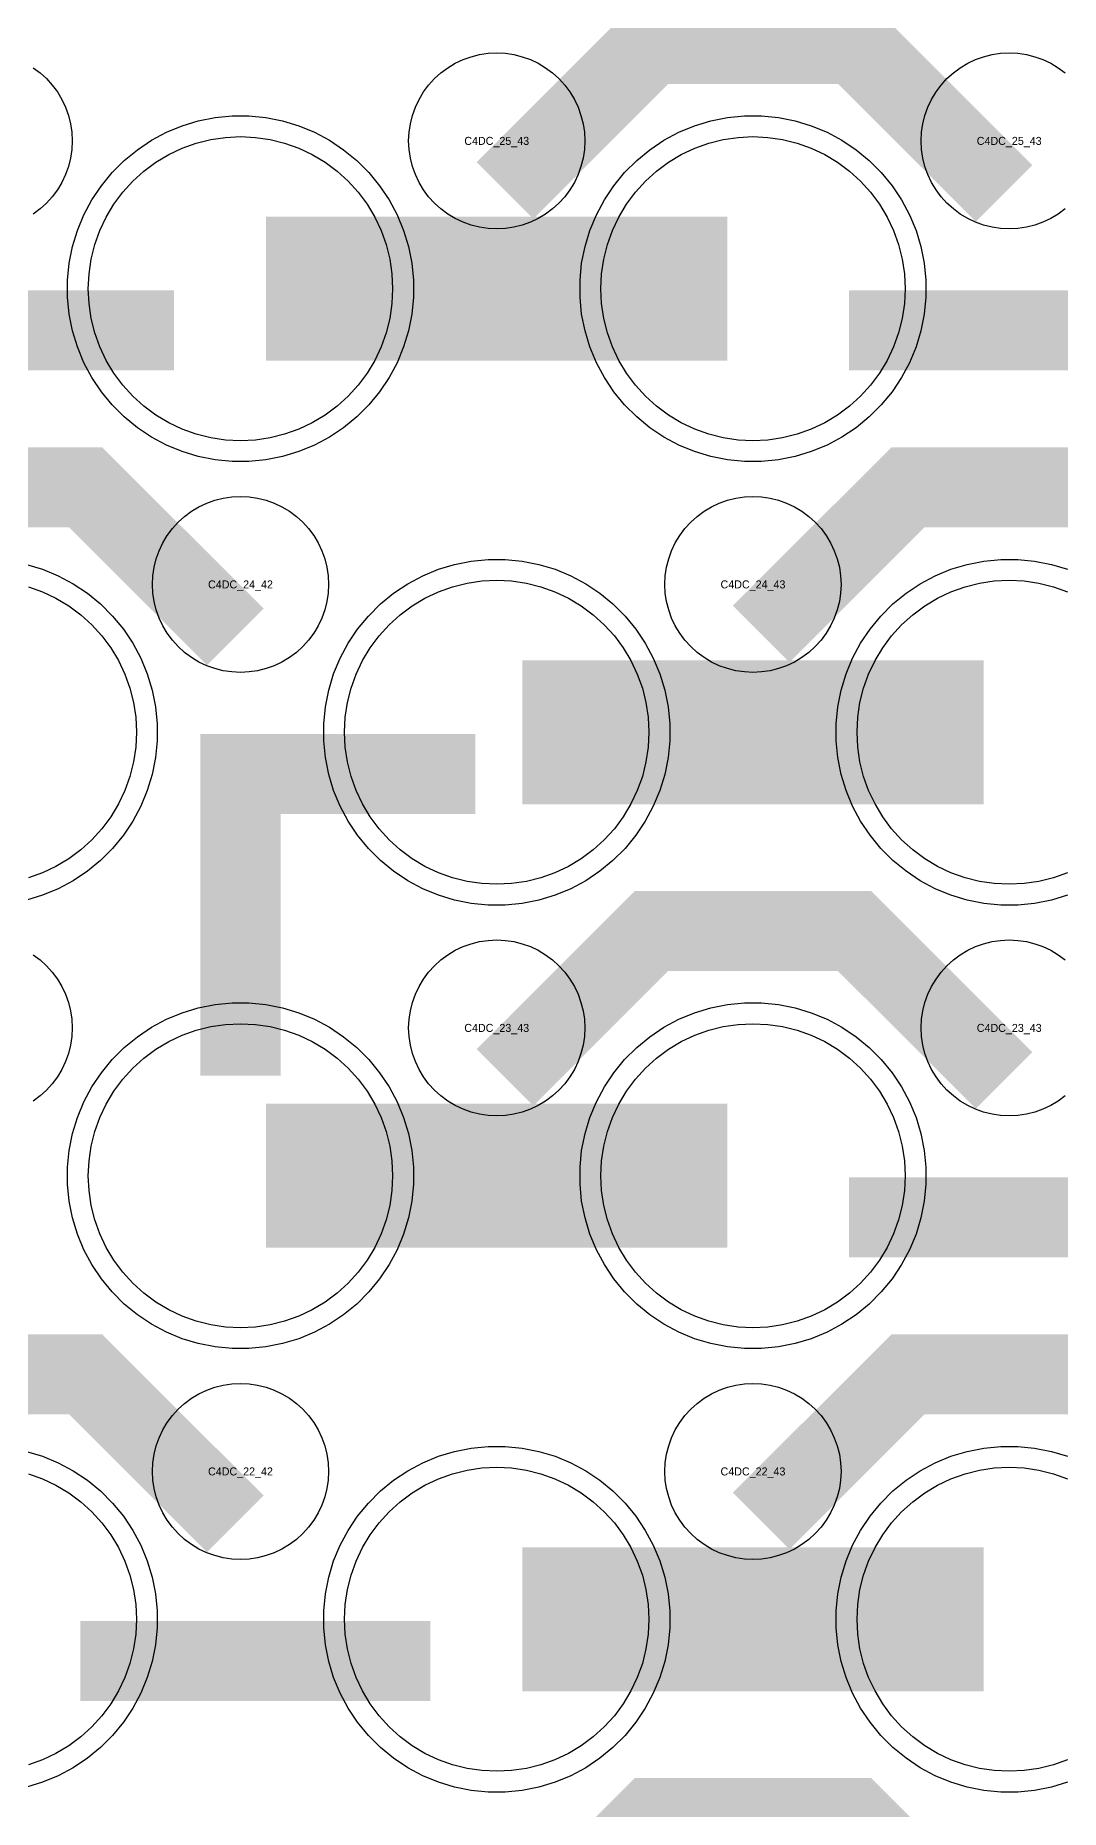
# Model space of a CAD drawing. Extents: x -11880 to 11880, y -14992 to 14992.
# Drawn here: x 1616 to 1936, y -11851 to -11296 of the extents above; entities that cross this region are included whole.
import ezdxf
from ezdxf.enums import TextEntityAlignment as Align

# ---------------------------------------------------------------- set-up
doc = ezdxf.new("R2010")
doc.units = 0
doc.header["$MEASUREMENT"] = 0
for name, color, linetype in [('GDS_775_DT_237', 138, 'CONTINUOUS'), ('RDL1_FS', 34, 'CONTINUOUS'), ('RDL_BS', 160, 'CONTINUOUS')]:
    doc.layers.add(name, color=color, linetype=linetype)

msp = doc.modelspace()

# ---------------------------------------------------------------- linework, layer by layer
at = {"layer": 'RDL1_FS'}
for points in [[(1680, -11422.969), (1675.343, -11422.74), (1670.732, -11422.056), (1666.209, -11420.924), (1661.819, -11419.352), (1657.605, -11417.36), (1653.605, -11414.962), (1649.86, -11412.184), (1646.406, -11409.054), (1643.276, -11405.6), (1640.498, -11401.855), (1638.1, -11397.855), (1636.108, -11393.641), (1634.536, -11389.251), (1633.404, -11384.728), (1632.72, -11380.117), (1632.491, -11375.46), (1632.72, -11370.803), (1633.404, -11366.192), (1634.536, -11361.669), (1636.108, -11357.279), (1638.1, -11353.065), (1640.498, -11349.065), (1643.276, -11345.32), (1646.406, -11341.866), (1649.86, -11338.736), (1653.605, -11335.958), (1657.605, -11333.56), (1661.819, -11331.568), (1666.209, -11329.996), (1670.732, -11328.864), (1675.343, -11328.18), (1680, -11327.951), (1684.657, -11328.18), (1689.268, -11328.864), (1693.791, -11329.996), (1698.181, -11331.568), (1702.395, -11333.56), (1706.395, -11335.958), (1710.14, -11338.736), (1713.594, -11341.866), (1716.724, -11345.32), (1719.502, -11349.065), (1721.9, -11353.065), (1723.892, -11357.279), (1725.464, -11361.669), (1726.596, -11366.192), (1727.28, -11370.803), (1727.509, -11375.46), (1727.28, -11380.117), (1726.596, -11384.728), (1725.464, -11389.251), (1723.892, -11393.641), (1721.9, -11397.855), (1719.502, -11401.855), (1716.724, -11405.6), (1713.594, -11409.054), (1710.14, -11412.184), (1706.395, -11414.962), (1702.395, -11417.36), (1698.181, -11419.352), (1693.791, -11420.924), (1689.268, -11422.056), (1684.657, -11422.74)], [(1840, -11422.969), (1835.343, -11422.74), (1830.732, -11422.056), (1826.209, -11420.924), (1821.819, -11419.352), (1817.605, -11417.36), (1813.605, -11414.962), (1809.86, -11412.184), (1806.406, -11409.054), (1803.276, -11405.6), (1800.498, -11401.855), (1798.1, -11397.855), (1796.108, -11393.641), (1794.536, -11389.251), (1793.404, -11384.728), (1792.72, -11380.117), (1792.491, -11375.46), (1792.72, -11370.803), (1793.404, -11366.192), (1794.536, -11361.669), (1796.108, -11357.279), (1798.1, -11353.065), (1800.498, -11349.065), (1803.276, -11345.32), (1806.406, -11341.866), (1809.86, -11338.736), (1813.605, -11335.958), (1817.605, -11333.56), (1821.819, -11331.568), (1826.209, -11329.996), (1830.732, -11328.864), (1835.343, -11328.18), (1840, -11327.951), (1844.657, -11328.18), (1849.268, -11328.864), (1853.791, -11329.996), (1858.181, -11331.568), (1862.395, -11333.56), (1866.395, -11335.958), (1870.14, -11338.736), (1873.594, -11341.866), (1876.724, -11345.32), (1879.502, -11349.065), (1881.9, -11353.065), (1883.892, -11357.279), (1885.464, -11361.669), (1886.596, -11366.192), (1887.28, -11370.803), (1887.509, -11375.46), (1887.28, -11380.117), (1886.596, -11384.728), (1885.464, -11389.251), (1883.892, -11393.641), (1881.9, -11397.855), (1879.502, -11401.855), (1876.724, -11405.6), (1873.594, -11409.054), (1870.14, -11412.184), (1866.395, -11414.962), (1862.395, -11417.36), (1858.181, -11419.352), (1853.791, -11420.924), (1849.268, -11422.056), (1844.657, -11422.74)], [(1760, -11838.664), (1755.343, -11838.435), (1750.732, -11837.751), (1746.209, -11836.619), (1741.819, -11835.047), (1737.605, -11833.055), (1733.605, -11830.657), (1729.86, -11827.879), (1726.406, -11824.749), (1723.276, -11821.295), (1720.498, -11817.55), (1718.1, -11813.55), (1716.108, -11809.336), (1714.536, -11804.946), (1713.404, -11800.423), (1712.72, -11795.812), (1712.491, -11791.155), (1712.72, -11786.498), (1713.404, -11781.887), (1714.536, -11777.364), (1716.108, -11772.974), (1718.1, -11768.76), (1720.498, -11764.76), (1723.276, -11761.015), (1726.406, -11757.561), (1729.86, -11754.431), (1733.605, -11751.653), (1737.605, -11749.255), (1741.819, -11747.263), (1746.209, -11745.691), (1750.732, -11744.559), (1755.343, -11743.875), (1760, -11743.646), (1764.657, -11743.875), (1769.268, -11744.559), (1773.791, -11745.691), (1778.181, -11747.263), (1782.395, -11749.255), (1786.395, -11751.653), (1790.14, -11754.431), (1793.594, -11757.561), (1796.724, -11761.015), (1799.502, -11764.76), (1801.9, -11768.76), (1803.892, -11772.974), (1805.464, -11777.364), (1806.596, -11781.887), (1807.28, -11786.498), (1807.509, -11791.155), (1807.28, -11795.812), (1806.596, -11800.423), (1805.464, -11804.946), (1803.892, -11809.336), (1801.9, -11813.55), (1799.502, -11817.55), (1796.724, -11821.295), (1793.594, -11824.749), (1790.14, -11827.879), (1786.395, -11830.657), (1782.395, -11833.055), (1778.181, -11835.047), (1773.791, -11836.619), (1769.268, -11837.751), (1764.657, -11838.435)]]:
    msp.add_lwpolyline(points, close=True, dxfattribs=at)
for points in [[(1688.002, -11375.46, 45, 45, 0), (1760.002, -11375.46, 45, 45, 0)], [(1760.002, -11375.46, 45, 45, 0), (1832.002, -11375.46, 45, 45, 0)], [(1768.002, -11791.155, 45, 45, 0), (1840.002, -11791.155, 45, 45, 0)], [(1840.002, -11791.155, 45, 45, 0), (1912.002, -11791.155, 45, 45, 0)]]:
    msp.add_lwpolyline(points, format="xyseb", dxfattribs=at)
at = {"layer": 'RDL1_FS', "color": 241, "true_color": 0xf7abae}
for points in [[(1760, -11561.534), (1755.343, -11561.305), (1750.732, -11560.621), (1746.209, -11559.489), (1741.819, -11557.917), (1737.605, -11555.925), (1733.605, -11553.527), (1729.86, -11550.749), (1726.406, -11547.619), (1723.276, -11544.165), (1720.498, -11540.42), (1718.1, -11536.42), (1716.108, -11532.206), (1714.536, -11527.816), (1713.404, -11523.293), (1712.72, -11518.682), (1712.491, -11514.025), (1712.72, -11509.368), (1713.404, -11504.757), (1714.536, -11500.234), (1716.108, -11495.844), (1718.1, -11491.63), (1720.498, -11487.63), (1723.276, -11483.885), (1726.406, -11480.431), (1729.86, -11477.301), (1733.605, -11474.523), (1737.605, -11472.125), (1741.819, -11470.133), (1746.209, -11468.561), (1750.732, -11467.429), (1755.343, -11466.745), (1760, -11466.516), (1764.657, -11466.745), (1769.268, -11467.429), (1773.791, -11468.561), (1778.181, -11470.133), (1782.395, -11472.125), (1786.395, -11474.523), (1790.14, -11477.301), (1793.594, -11480.431), (1796.724, -11483.885), (1799.502, -11487.63), (1801.9, -11491.63), (1803.892, -11495.844), (1805.464, -11500.234), (1806.596, -11504.757), (1807.28, -11509.368), (1807.509, -11514.025), (1807.28, -11518.682), (1806.596, -11523.293), (1805.464, -11527.816), (1803.892, -11532.206), (1801.9, -11536.42), (1799.502, -11540.42), (1796.724, -11544.165), (1793.594, -11547.619), (1790.14, -11550.749), (1786.395, -11553.527), (1782.395, -11555.925), (1778.181, -11557.917), (1773.791, -11559.489), (1769.268, -11560.621), (1764.657, -11561.305)], [(1680, -11700.099), (1675.343, -11699.87), (1670.732, -11699.186), (1666.209, -11698.054), (1661.819, -11696.482), (1657.605, -11694.49), (1653.605, -11692.092), (1649.86, -11689.314), (1646.406, -11686.184), (1643.276, -11682.73), (1640.498, -11678.985), (1638.1, -11674.985), (1636.108, -11670.771), (1634.536, -11666.381), (1633.404, -11661.858), (1632.72, -11657.247), (1632.491, -11652.59), (1632.72, -11647.933), (1633.404, -11643.322), (1634.536, -11638.799), (1636.108, -11634.409), (1638.1, -11630.195), (1640.498, -11626.195), (1643.276, -11622.45), (1646.406, -11618.996), (1649.86, -11615.866), (1653.605, -11613.088), (1657.605, -11610.69), (1661.819, -11608.698), (1666.209, -11607.126), (1670.732, -11605.994), (1675.343, -11605.31), (1680, -11605.081), (1684.657, -11605.31), (1689.268, -11605.994), (1693.791, -11607.126), (1698.181, -11608.698), (1702.395, -11610.69), (1706.395, -11613.088), (1710.14, -11615.866), (1713.594, -11618.996), (1716.724, -11622.45), (1719.502, -11626.195), (1721.9, -11630.195), (1723.892, -11634.409), (1725.464, -11638.799), (1726.596, -11643.322), (1727.28, -11647.933), (1727.509, -11652.59), (1727.28, -11657.247), (1726.596, -11661.858), (1725.464, -11666.381), (1723.892, -11670.771), (1721.9, -11674.985), (1719.502, -11678.985), (1716.724, -11682.73), (1713.594, -11686.184), (1710.14, -11689.314), (1706.395, -11692.092), (1702.395, -11694.49), (1698.181, -11696.482), (1693.791, -11698.054), (1689.268, -11699.186), (1684.657, -11699.87)], [(1840, -11700.099), (1835.343, -11699.87), (1830.732, -11699.186), (1826.209, -11698.054), (1821.819, -11696.482), (1817.605, -11694.49), (1813.605, -11692.092), (1809.86, -11689.314), (1806.406, -11686.184), (1803.276, -11682.73), (1800.498, -11678.985), (1798.1, -11674.985), (1796.108, -11670.771), (1794.536, -11666.381), (1793.404, -11661.858), (1792.72, -11657.247), (1792.491, -11652.59), (1792.72, -11647.933), (1793.404, -11643.322), (1794.536, -11638.799), (1796.108, -11634.409), (1798.1, -11630.195), (1800.498, -11626.195), (1803.276, -11622.45), (1806.406, -11618.996), (1809.86, -11615.866), (1813.605, -11613.088), (1817.605, -11610.69), (1821.819, -11608.698), (1826.209, -11607.126), (1830.732, -11605.994), (1835.343, -11605.31), (1840, -11605.081), (1844.657, -11605.31), (1849.268, -11605.994), (1853.791, -11607.126), (1858.181, -11608.698), (1862.395, -11610.69), (1866.395, -11613.088), (1870.14, -11615.866), (1873.594, -11618.996), (1876.724, -11622.45), (1879.502, -11626.195), (1881.9, -11630.195), (1883.892, -11634.409), (1885.464, -11638.799), (1886.596, -11643.322), (1887.28, -11647.933), (1887.509, -11652.59), (1887.28, -11657.247), (1886.596, -11661.858), (1885.464, -11666.381), (1883.892, -11670.771), (1881.9, -11674.985), (1879.502, -11678.985), (1876.724, -11682.73), (1873.594, -11686.184), (1870.14, -11689.314), (1866.395, -11692.092), (1862.395, -11694.49), (1858.181, -11696.482), (1853.791, -11698.054), (1849.268, -11699.186), (1844.657, -11699.87)]]:
    msp.add_lwpolyline(points, close=True, dxfattribs=at)
msp.add_lwpolyline([(1938.181, -11557.917), (1933.791, -11559.489), (1929.268, -11560.621), (1924.657, -11561.305), (1920, -11561.534), (1915.343, -11561.305), (1910.732, -11560.621), (1906.209, -11559.489), (1901.819, -11557.917), (1897.605, -11555.925), (1893.605, -11553.527), (1889.86, -11550.749), (1886.406, -11547.619), (1883.276, -11544.165), (1880.498, -11540.42), (1878.1, -11536.42), (1876.108, -11532.206), (1874.536, -11527.816), (1873.404, -11523.293), (1872.72, -11518.682), (1872.491, -11514.025), (1872.72, -11509.368), (1873.404, -11504.757), (1874.536, -11500.234), (1876.108, -11495.844), (1878.1, -11491.63), (1880.498, -11487.63), (1883.276, -11483.885), (1886.406, -11480.431), (1889.86, -11477.301), (1893.605, -11474.523), (1897.605, -11472.125), (1901.819, -11470.133), (1906.209, -11468.561), (1910.732, -11467.429), (1915.343, -11466.745), (1920, -11466.516), (1924.657, -11466.745), (1929.268, -11467.429), (1933.791, -11468.561), (1938.181, -11470.133)], dxfattribs=at)
at = {"layer": 'RDL1_FS'}
for points in [[(1613.791, -11468.561), (1618.181, -11470.133), (1622.395, -11472.125), (1626.395, -11474.523), (1630.14, -11477.301), (1633.594, -11480.431), (1636.724, -11483.885), (1639.502, -11487.63), (1641.9, -11491.63), (1643.892, -11495.844), (1645.464, -11500.234), (1646.596, -11504.757), (1647.28, -11509.368), (1647.509, -11514.025), (1647.28, -11518.682), (1646.596, -11523.293), (1645.464, -11527.816), (1643.892, -11532.206), (1641.9, -11536.42), (1639.502, -11540.42), (1636.724, -11544.165), (1633.594, -11547.619), (1630.14, -11550.749), (1626.395, -11553.527), (1622.395, -11555.925), (1618.181, -11557.917), (1613.791, -11559.489)], [(1938.181, -11835.047), (1933.791, -11836.619), (1929.268, -11837.751), (1924.657, -11838.435), (1920, -11838.664), (1915.343, -11838.435), (1910.732, -11837.751), (1906.209, -11836.619), (1901.819, -11835.047), (1897.605, -11833.055), (1893.605, -11830.657), (1889.86, -11827.879), (1886.406, -11824.749), (1883.276, -11821.295), (1880.498, -11817.55), (1878.1, -11813.55), (1876.108, -11809.336), (1874.536, -11804.946), (1873.404, -11800.423), (1872.72, -11795.812), (1872.491, -11791.155), (1872.72, -11786.498), (1873.404, -11781.887), (1874.536, -11777.364), (1876.108, -11772.974), (1878.1, -11768.76), (1880.498, -11764.76), (1883.276, -11761.015), (1886.406, -11757.561), (1889.86, -11754.431), (1893.605, -11751.653), (1897.605, -11749.255), (1901.819, -11747.263), (1906.209, -11745.691), (1910.732, -11744.559), (1915.343, -11743.875), (1920, -11743.646), (1924.657, -11743.875), (1929.268, -11744.559), (1933.791, -11745.691), (1938.181, -11747.263)], [(1613.791, -11745.691), (1618.181, -11747.263), (1622.395, -11749.255), (1626.395, -11751.653), (1630.14, -11754.431), (1633.594, -11757.561), (1636.724, -11761.015), (1639.502, -11764.76), (1641.9, -11768.76), (1643.892, -11772.974), (1645.464, -11777.364), (1646.596, -11781.887), (1647.28, -11786.498), (1647.509, -11791.155), (1647.28, -11795.812), (1646.596, -11800.423), (1645.464, -11804.946), (1643.892, -11809.336), (1641.9, -11813.55), (1639.502, -11817.55), (1636.724, -11821.295), (1633.594, -11824.749), (1630.14, -11827.879), (1626.395, -11830.657), (1622.395, -11833.055), (1618.181, -11835.047), (1613.791, -11836.619)]]:
    msp.add_lwpolyline(points, dxfattribs=at)
at = {"layer": 'RDL1_FS', "color": 241, "true_color": 0xf7abae}
for points in [[(1768.002, -11514.025, 45, 45, 0), (1840.002, -11514.025, 45, 45, 0)], [(1840.002, -11514.025, 45, 45, 0), (1912.002, -11514.025, 45, 45, 0)], [(1688.002, -11652.59, 45, 45, 0), (1760.002, -11652.59, 45, 45, 0)], [(1760.002, -11652.59, 45, 45, 0), (1832.002, -11652.59, 45, 45, 0)]]:
    msp.add_lwpolyline(points, format="xyseb", dxfattribs=at)
at = {"layer": 'RDL_BS'}
for points in [[(1762.562, -11344.774, 25, 25, 0), (1808.377, -11298.959, 25, 25, 0), (1841.93, -11298.959, 25, 25, 0)], [(1918.401, -11345.673, 25, 25, 0), (1871.687, -11298.959, 25, 25, 0), (1841.929, -11298.959, 25, 25, 0)], [(1550.016, -11388.473, 25, 25, 0), (1659.281, -11388.473, 25, 25, 0)], [(1870.016, -11388.473, 25, 25, 0), (1979.281, -11388.473, 25, 25, 0)], [(1678.401, -11484.238, 25, 25, 0), (1631.687, -11437.524, 25, 25, 0), (1601.929, -11437.524, 25, 25, 0)], [(1842.562, -11483.339, 25, 25, 0), (1888.377, -11437.524, 25, 25, 0), (1921.93, -11437.524, 25, 25, 0)], [(1998.401, -11484.238, 25, 25, 0), (1951.687, -11437.524, 25, 25, 0), (1921.929, -11437.524, 25, 25, 0)], [(1680, -11545.007, 25, 25, 0), (1680, -11590.627, 25, 25, 0)], [(1762.562, -11621.904, 25, 25, 0), (1808.377, -11576.089, 25, 25, 0), (1841.93, -11576.089, 25, 25, 0)], [(1918.401, -11622.803, 25, 25, 0), (1871.687, -11576.089, 25, 25, 0), (1841.929, -11576.089, 25, 25, 0)], [(1678.401, -11761.368, 25, 25, 0), (1631.687, -11714.654, 25, 25, 0), (1601.929, -11714.654, 25, 25, 0)], [(1842.562, -11760.469, 25, 25, 0), (1888.377, -11714.654, 25, 25, 0), (1921.93, -11714.654, 25, 25, 0)], [(1998.401, -11761.368, 25, 25, 0), (1951.687, -11714.654, 25, 25, 0), (1921.929, -11714.654, 25, 25, 0)], [(1630.016, -11804.168, 25, 25, 0), (1739.281, -11804.168, 25, 25, 0)], [(1762.562, -11899.034, 25, 25, 0), (1808.377, -11853.219, 25, 25, 0), (1841.93, -11853.219, 25, 25, 0)], [(1918.401, -11899.933, 25, 25, 0), (1871.687, -11853.219, 25, 25, 0), (1841.929, -11853.219, 25, 25, 0)]]:
    msp.add_lwpolyline(points, format="xyseb", dxfattribs=at)
for points in [[(1615.28, -11306.415), (1617.443, -11308.018), (1619.442, -11309.83), (1621.254, -11311.829), (1622.857, -11313.992), (1624.25, -11316.316), (1625.402, -11318.753), (1626.309, -11321.288), (1626.966, -11323.907), (1627.362, -11326.579), (1627.494, -11329.272), (1627.362, -11331.965), (1626.966, -11334.637), (1626.309, -11337.256), (1625.402, -11339.791), (1624.25, -11342.228), (1622.857, -11344.552), (1621.254, -11346.715), (1619.442, -11348.714), (1617.443, -11350.526), (1615.28, -11352.129)], [(1937.443, -11350.526), (1935.28, -11352.129), (1932.956, -11353.522), (1930.519, -11354.674), (1927.984, -11355.581), (1925.365, -11356.238), (1922.693, -11356.634), (1920, -11356.766), (1917.307, -11356.634), (1914.635, -11356.238), (1912.016, -11355.581), (1909.481, -11354.674), (1907.044, -11353.522), (1904.72, -11352.129), (1902.557, -11350.526), (1900.558, -11348.714), (1898.746, -11346.715), (1897.143, -11344.552), (1895.75, -11342.228), (1894.598, -11339.791), (1893.691, -11337.256), (1893.034, -11334.637), (1892.638, -11331.965), (1892.506, -11329.272), (1892.638, -11326.579), (1893.034, -11323.907), (1893.691, -11321.288), (1894.598, -11318.753), (1895.75, -11316.316), (1897.143, -11313.992), (1898.746, -11311.829), (1900.558, -11309.83), (1902.557, -11308.018), (1904.72, -11306.415), (1907.044, -11305.022), (1909.481, -11303.87), (1912.016, -11302.963), (1914.635, -11302.306), (1917.307, -11301.91), (1920, -11301.778), (1922.693, -11301.91), (1925.365, -11302.306), (1927.984, -11302.963), (1930.519, -11303.87), (1932.956, -11305.022), (1935.28, -11306.415), (1937.443, -11308.018)], [(1613.165, -11461.588), (1618.205, -11463.119), (1623.115, -11465.15), (1627.777, -11467.642), (1632.191, -11470.589), (1636.292, -11473.951), (1640.074, -11477.733), (1643.436, -11481.834), (1646.383, -11486.248), (1648.875, -11490.91), (1650.906, -11495.82), (1652.437, -11500.86), (1653.483, -11506.087), (1654, -11511.381), (1654, -11516.669), (1653.483, -11521.963), (1652.437, -11527.19), (1650.906, -11532.23), (1648.875, -11537.14), (1646.383, -11541.802), (1643.436, -11546.216), (1640.074, -11550.317), (1636.292, -11554.099), (1632.191, -11557.461), (1627.777, -11560.408), (1623.115, -11562.9), (1618.205, -11564.931), (1613.165, -11566.462)], [(1615.28, -11583.545), (1617.443, -11585.148), (1619.442, -11586.96), (1621.254, -11588.959), (1622.857, -11591.122), (1624.25, -11593.446), (1625.402, -11595.883), (1626.309, -11598.418), (1626.966, -11601.037), (1627.362, -11603.709), (1627.494, -11606.402), (1627.362, -11609.095), (1626.966, -11611.767), (1626.309, -11614.386), (1625.402, -11616.921), (1624.25, -11619.358), (1622.857, -11621.682), (1621.254, -11623.845), (1619.442, -11625.844), (1617.443, -11627.656), (1615.28, -11629.259)], [(1937.443, -11627.656), (1935.28, -11629.259), (1932.956, -11630.652), (1930.519, -11631.804), (1927.984, -11632.711), (1925.365, -11633.368), (1922.693, -11633.764), (1920, -11633.896), (1917.307, -11633.764), (1914.635, -11633.368), (1912.016, -11632.711), (1909.481, -11631.804), (1907.044, -11630.652), (1904.72, -11629.259), (1902.557, -11627.656), (1900.558, -11625.844), (1898.746, -11623.845), (1897.143, -11621.682), (1895.75, -11619.358), (1894.598, -11616.921), (1893.691, -11614.386), (1893.034, -11611.767), (1892.638, -11609.095), (1892.506, -11606.402), (1892.638, -11603.709), (1893.034, -11601.037), (1893.691, -11598.418), (1894.598, -11595.883), (1895.75, -11593.446), (1897.143, -11591.122), (1898.746, -11588.959), (1900.558, -11586.96), (1902.557, -11585.148), (1904.72, -11583.545), (1907.044, -11582.152), (1909.481, -11581), (1912.016, -11580.093), (1914.635, -11579.436), (1917.307, -11579.04), (1920, -11578.908), (1922.693, -11579.04), (1925.365, -11579.436), (1927.984, -11580.093), (1930.519, -11581), (1932.956, -11582.152), (1935.28, -11583.545), (1937.443, -11585.148)], [(1613.165, -11738.718), (1618.205, -11740.249), (1623.115, -11742.28), (1627.777, -11744.772), (1632.191, -11747.719), (1636.292, -11751.081), (1640.074, -11754.863), (1643.436, -11758.964), (1646.383, -11763.378), (1648.875, -11768.04), (1650.906, -11772.95), (1652.437, -11777.99), (1653.483, -11783.217), (1654, -11788.511), (1654, -11793.799), (1653.483, -11799.093), (1652.437, -11804.32), (1650.906, -11809.36), (1648.875, -11814.27), (1646.383, -11818.932), (1643.436, -11823.346), (1640.074, -11827.447), (1636.292, -11831.229), (1632.191, -11834.591), (1627.777, -11837.538), (1623.115, -11840.03), (1618.205, -11842.061), (1613.165, -11843.592)], [(1938.205, -11842.061), (1933.165, -11843.592), (1927.938, -11844.638), (1922.644, -11845.155), (1917.356, -11845.155), (1912.062, -11844.638), (1906.835, -11843.592), (1901.795, -11842.061), (1896.885, -11840.03), (1892.223, -11837.538), (1887.809, -11834.591), (1883.708, -11831.229), (1879.926, -11827.447), (1876.564, -11823.346), (1873.617, -11818.932), (1871.125, -11814.27), (1869.094, -11809.36), (1867.563, -11804.32), (1866.517, -11799.093), (1866, -11793.799), (1866, -11788.511), (1866.517, -11783.217), (1867.563, -11777.99), (1869.094, -11772.95), (1871.125, -11768.04), (1873.617, -11763.378), (1876.564, -11758.964), (1879.926, -11754.863), (1883.708, -11751.081), (1887.809, -11747.719), (1892.223, -11744.772), (1896.885, -11742.28), (1901.795, -11740.249), (1906.835, -11738.718), (1912.062, -11737.672), (1917.356, -11737.155), (1922.644, -11737.155), (1927.938, -11737.672), (1933.165, -11738.718), (1938.205, -11740.249)]]:
    msp.add_lwpolyline(points, dxfattribs=at)
for points in [[(1760, -11356.766), (1757.307, -11356.634), (1754.635, -11356.238), (1752.016, -11355.581), (1749.481, -11354.674), (1747.044, -11353.522), (1744.72, -11352.129), (1742.557, -11350.526), (1740.558, -11348.714), (1738.746, -11346.715), (1737.143, -11344.552), (1735.75, -11342.228), (1734.598, -11339.791), (1733.691, -11337.256), (1733.034, -11334.637), (1732.638, -11331.965), (1732.506, -11329.272), (1732.638, -11326.579), (1733.034, -11323.907), (1733.691, -11321.288), (1734.598, -11318.753), (1735.75, -11316.316), (1737.143, -11313.992), (1738.746, -11311.829), (1740.558, -11309.83), (1742.557, -11308.018), (1744.72, -11306.415), (1747.044, -11305.022), (1749.481, -11303.87), (1752.016, -11302.963), (1754.635, -11302.306), (1757.307, -11301.91), (1760, -11301.778), (1762.693, -11301.91), (1765.365, -11302.306), (1767.984, -11302.963), (1770.519, -11303.87), (1772.956, -11305.022), (1775.28, -11306.415), (1777.443, -11308.018), (1779.442, -11309.83), (1781.254, -11311.829), (1782.857, -11313.992), (1784.25, -11316.316), (1785.402, -11318.753), (1786.309, -11321.288), (1786.966, -11323.907), (1787.362, -11326.579), (1787.494, -11329.272), (1787.362, -11331.965), (1786.966, -11334.637), (1786.309, -11337.256), (1785.402, -11339.791), (1784.25, -11342.228), (1782.857, -11344.552), (1781.254, -11346.715), (1779.442, -11348.714), (1777.443, -11350.526), (1775.28, -11352.129), (1772.956, -11353.522), (1770.519, -11354.674), (1767.984, -11355.581), (1765.365, -11356.238), (1762.693, -11356.634)], [(1677.356, -11429.46), (1672.062, -11428.943), (1666.835, -11427.897), (1661.795, -11426.366), (1656.885, -11424.335), (1652.223, -11421.843), (1647.809, -11418.896), (1643.708, -11415.534), (1639.926, -11411.752), (1636.564, -11407.651), (1633.617, -11403.237), (1631.125, -11398.575), (1629.094, -11393.665), (1627.563, -11388.625), (1626.517, -11383.398), (1626, -11378.104), (1626, -11372.816), (1626.517, -11367.522), (1627.563, -11362.295), (1629.094, -11357.255), (1631.125, -11352.345), (1633.617, -11347.683), (1636.564, -11343.269), (1639.926, -11339.168), (1643.708, -11335.386), (1647.809, -11332.024), (1652.223, -11329.077), (1656.885, -11326.585), (1661.795, -11324.554), (1666.835, -11323.023), (1672.062, -11321.977), (1677.356, -11321.46), (1682.644, -11321.46), (1687.938, -11321.977), (1693.165, -11323.023), (1698.205, -11324.554), (1703.115, -11326.585), (1707.777, -11329.077), (1712.191, -11332.024), (1716.292, -11335.386), (1720.074, -11339.168), (1723.436, -11343.269), (1726.383, -11347.683), (1728.875, -11352.345), (1730.906, -11357.255), (1732.437, -11362.295), (1733.483, -11367.522), (1734, -11372.816), (1734, -11378.104), (1733.483, -11383.398), (1732.437, -11388.625), (1730.906, -11393.665), (1728.875, -11398.575), (1726.383, -11403.237), (1723.436, -11407.651), (1720.074, -11411.752), (1716.292, -11415.534), (1712.191, -11418.896), (1707.777, -11421.843), (1703.115, -11424.335), (1698.205, -11426.366), (1693.165, -11427.897), (1687.938, -11428.943), (1682.644, -11429.46)], [(1837.356, -11429.46), (1832.062, -11428.943), (1826.835, -11427.897), (1821.795, -11426.366), (1816.885, -11424.335), (1812.223, -11421.843), (1807.809, -11418.896), (1803.708, -11415.534), (1799.926, -11411.752), (1796.564, -11407.651), (1793.617, -11403.237), (1791.125, -11398.575), (1789.094, -11393.665), (1787.563, -11388.625), (1786.517, -11383.398), (1786, -11378.104), (1786, -11372.816), (1786.517, -11367.522), (1787.563, -11362.295), (1789.094, -11357.255), (1791.125, -11352.345), (1793.617, -11347.683), (1796.564, -11343.269), (1799.926, -11339.168), (1803.708, -11335.386), (1807.809, -11332.024), (1812.223, -11329.077), (1816.885, -11326.585), (1821.795, -11324.554), (1826.835, -11323.023), (1832.062, -11321.977), (1837.356, -11321.46), (1842.644, -11321.46), (1847.938, -11321.977), (1853.165, -11323.023), (1858.205, -11324.554), (1863.115, -11326.585), (1867.777, -11329.077), (1872.191, -11332.024), (1876.292, -11335.386), (1880.074, -11339.168), (1883.436, -11343.269), (1886.383, -11347.683), (1888.875, -11352.345), (1890.906, -11357.255), (1892.437, -11362.295), (1893.483, -11367.522), (1894, -11372.816), (1894, -11378.104), (1893.483, -11383.398), (1892.437, -11388.625), (1890.906, -11393.665), (1888.875, -11398.575), (1886.383, -11403.237), (1883.436, -11407.651), (1880.074, -11411.752), (1876.292, -11415.534), (1872.191, -11418.896), (1867.777, -11421.843), (1863.115, -11424.335), (1858.205, -11426.366), (1853.165, -11427.897), (1847.938, -11428.943), (1842.644, -11429.46)], [(1680, -11495.331), (1677.307, -11495.199), (1674.635, -11494.803), (1672.016, -11494.146), (1669.481, -11493.239), (1667.044, -11492.087), (1664.72, -11490.694), (1662.557, -11489.091), (1660.558, -11487.279), (1658.746, -11485.28), (1657.143, -11483.117), (1655.75, -11480.793), (1654.598, -11478.356), (1653.691, -11475.821), (1653.034, -11473.202), (1652.638, -11470.53), (1652.506, -11467.837), (1652.638, -11465.144), (1653.034, -11462.472), (1653.691, -11459.853), (1654.598, -11457.318), (1655.75, -11454.881), (1657.143, -11452.557), (1658.746, -11450.394), (1660.558, -11448.395), (1662.557, -11446.583), (1664.72, -11444.98), (1667.044, -11443.587), (1669.481, -11442.435), (1672.016, -11441.528), (1674.635, -11440.871), (1677.307, -11440.475), (1680, -11440.343), (1682.693, -11440.475), (1685.365, -11440.871), (1687.984, -11441.528), (1690.519, -11442.435), (1692.956, -11443.587), (1695.28, -11444.98), (1697.443, -11446.583), (1699.442, -11448.395), (1701.254, -11450.394), (1702.857, -11452.557), (1704.25, -11454.881), (1705.402, -11457.318), (1706.309, -11459.853), (1706.966, -11462.472), (1707.362, -11465.144), (1707.494, -11467.837), (1707.362, -11470.53), (1706.966, -11473.202), (1706.309, -11475.821), (1705.402, -11478.356), (1704.25, -11480.793), (1702.857, -11483.117), (1701.254, -11485.28), (1699.442, -11487.279), (1697.443, -11489.091), (1695.28, -11490.694), (1692.956, -11492.087), (1690.519, -11493.239), (1687.984, -11494.146), (1685.365, -11494.803), (1682.693, -11495.199)], [(1840, -11495.331), (1837.307, -11495.199), (1834.635, -11494.803), (1832.016, -11494.146), (1829.481, -11493.239), (1827.044, -11492.087), (1824.72, -11490.694), (1822.557, -11489.091), (1820.558, -11487.279), (1818.746, -11485.28), (1817.143, -11483.117), (1815.75, -11480.793), (1814.598, -11478.356), (1813.691, -11475.821), (1813.034, -11473.202), (1812.638, -11470.53), (1812.506, -11467.837), (1812.638, -11465.144), (1813.034, -11462.472), (1813.691, -11459.853), (1814.598, -11457.318), (1815.75, -11454.881), (1817.143, -11452.557), (1818.746, -11450.394), (1820.558, -11448.395), (1822.557, -11446.583), (1824.72, -11444.98), (1827.044, -11443.587), (1829.481, -11442.435), (1832.016, -11441.528), (1834.635, -11440.871), (1837.307, -11440.475), (1840, -11440.343), (1842.693, -11440.475), (1845.365, -11440.871), (1847.984, -11441.528), (1850.519, -11442.435), (1852.956, -11443.587), (1855.28, -11444.98), (1857.443, -11446.583), (1859.442, -11448.395), (1861.254, -11450.394), (1862.857, -11452.557), (1864.25, -11454.881), (1865.402, -11457.318), (1866.309, -11459.853), (1866.966, -11462.472), (1867.362, -11465.144), (1867.494, -11467.837), (1867.362, -11470.53), (1866.966, -11473.202), (1866.309, -11475.821), (1865.402, -11478.356), (1864.25, -11480.793), (1862.857, -11483.117), (1861.254, -11485.28), (1859.442, -11487.279), (1857.443, -11489.091), (1855.28, -11490.694), (1852.956, -11492.087), (1850.519, -11493.239), (1847.984, -11494.146), (1845.365, -11494.803), (1842.693, -11495.199)], [(1760, -11633.896), (1757.307, -11633.764), (1754.635, -11633.368), (1752.016, -11632.711), (1749.481, -11631.804), (1747.044, -11630.652), (1744.72, -11629.259), (1742.557, -11627.656), (1740.558, -11625.844), (1738.746, -11623.845), (1737.143, -11621.682), (1735.75, -11619.358), (1734.598, -11616.921), (1733.691, -11614.386), (1733.034, -11611.767), (1732.638, -11609.095), (1732.506, -11606.402), (1732.638, -11603.709), (1733.034, -11601.037), (1733.691, -11598.418), (1734.598, -11595.883), (1735.75, -11593.446), (1737.143, -11591.122), (1738.746, -11588.959), (1740.558, -11586.96), (1742.557, -11585.148), (1744.72, -11583.545), (1747.044, -11582.152), (1749.481, -11581), (1752.016, -11580.093), (1754.635, -11579.436), (1757.307, -11579.04), (1760, -11578.908), (1762.693, -11579.04), (1765.365, -11579.436), (1767.984, -11580.093), (1770.519, -11581), (1772.956, -11582.152), (1775.28, -11583.545), (1777.443, -11585.148), (1779.442, -11586.96), (1781.254, -11588.959), (1782.857, -11591.122), (1784.25, -11593.446), (1785.402, -11595.883), (1786.309, -11598.418), (1786.966, -11601.037), (1787.362, -11603.709), (1787.494, -11606.402), (1787.362, -11609.095), (1786.966, -11611.767), (1786.309, -11614.386), (1785.402, -11616.921), (1784.25, -11619.358), (1782.857, -11621.682), (1781.254, -11623.845), (1779.442, -11625.844), (1777.443, -11627.656), (1775.28, -11629.259), (1772.956, -11630.652), (1770.519, -11631.804), (1767.984, -11632.711), (1765.365, -11633.368), (1762.693, -11633.764)], [(1680, -11772.461), (1677.307, -11772.329), (1674.635, -11771.933), (1672.016, -11771.276), (1669.481, -11770.369), (1667.044, -11769.217), (1664.72, -11767.824), (1662.557, -11766.221), (1660.558, -11764.409), (1658.746, -11762.41), (1657.143, -11760.247), (1655.75, -11757.923), (1654.598, -11755.486), (1653.691, -11752.951), (1653.034, -11750.332), (1652.638, -11747.66), (1652.506, -11744.967), (1652.638, -11742.274), (1653.034, -11739.602), (1653.691, -11736.983), (1654.598, -11734.448), (1655.75, -11732.011), (1657.143, -11729.687), (1658.746, -11727.524), (1660.558, -11725.525), (1662.557, -11723.713), (1664.72, -11722.11), (1667.044, -11720.717), (1669.481, -11719.565), (1672.016, -11718.658), (1674.635, -11718.001), (1677.307, -11717.605), (1680, -11717.473), (1682.693, -11717.605), (1685.365, -11718.001), (1687.984, -11718.658), (1690.519, -11719.565), (1692.956, -11720.717), (1695.28, -11722.11), (1697.443, -11723.713), (1699.442, -11725.525), (1701.254, -11727.524), (1702.857, -11729.687), (1704.25, -11732.011), (1705.402, -11734.448), (1706.309, -11736.983), (1706.966, -11739.602), (1707.362, -11742.274), (1707.494, -11744.967), (1707.362, -11747.66), (1706.966, -11750.332), (1706.309, -11752.951), (1705.402, -11755.486), (1704.25, -11757.923), (1702.857, -11760.247), (1701.254, -11762.41), (1699.442, -11764.409), (1697.443, -11766.221), (1695.28, -11767.824), (1692.956, -11769.217), (1690.519, -11770.369), (1687.984, -11771.276), (1685.365, -11771.933), (1682.693, -11772.329)], [(1840, -11772.461), (1837.307, -11772.329), (1834.635, -11771.933), (1832.016, -11771.276), (1829.481, -11770.369), (1827.044, -11769.217), (1824.72, -11767.824), (1822.557, -11766.221), (1820.558, -11764.409), (1818.746, -11762.41), (1817.143, -11760.247), (1815.75, -11757.923), (1814.598, -11755.486), (1813.691, -11752.951), (1813.034, -11750.332), (1812.638, -11747.66), (1812.506, -11744.967), (1812.638, -11742.274), (1813.034, -11739.602), (1813.691, -11736.983), (1814.598, -11734.448), (1815.75, -11732.011), (1817.143, -11729.687), (1818.746, -11727.524), (1820.558, -11725.525), (1822.557, -11723.713), (1824.72, -11722.11), (1827.044, -11720.717), (1829.481, -11719.565), (1832.016, -11718.658), (1834.635, -11718.001), (1837.307, -11717.605), (1840, -11717.473), (1842.693, -11717.605), (1845.365, -11718.001), (1847.984, -11718.658), (1850.519, -11719.565), (1852.956, -11720.717), (1855.28, -11722.11), (1857.443, -11723.713), (1859.442, -11725.525), (1861.254, -11727.524), (1862.857, -11729.687), (1864.25, -11732.011), (1865.402, -11734.448), (1866.309, -11736.983), (1866.966, -11739.602), (1867.362, -11742.274), (1867.494, -11744.967), (1867.362, -11747.66), (1866.966, -11750.332), (1866.309, -11752.951), (1865.402, -11755.486), (1864.25, -11757.923), (1862.857, -11760.247), (1861.254, -11762.41), (1859.442, -11764.409), (1857.443, -11766.221), (1855.28, -11767.824), (1852.956, -11769.217), (1850.519, -11770.369), (1847.984, -11771.276), (1845.365, -11771.933), (1842.693, -11772.329)], [(1757.356, -11845.155), (1752.062, -11844.638), (1746.835, -11843.592), (1741.795, -11842.061), (1736.885, -11840.03), (1732.223, -11837.538), (1727.809, -11834.591), (1723.708, -11831.229), (1719.926, -11827.447), (1716.564, -11823.346), (1713.617, -11818.932), (1711.125, -11814.27), (1709.094, -11809.36), (1707.563, -11804.32), (1706.517, -11799.093), (1706, -11793.799), (1706, -11788.511), (1706.517, -11783.217), (1707.563, -11777.99), (1709.094, -11772.95), (1711.125, -11768.04), (1713.617, -11763.378), (1716.564, -11758.964), (1719.926, -11754.863), (1723.708, -11751.081), (1727.809, -11747.719), (1732.223, -11744.772), (1736.885, -11742.28), (1741.795, -11740.249), (1746.835, -11738.718), (1752.062, -11737.672), (1757.356, -11737.155), (1762.644, -11737.155), (1767.938, -11737.672), (1773.165, -11738.718), (1778.205, -11740.249), (1783.115, -11742.28), (1787.777, -11744.772), (1792.191, -11747.719), (1796.292, -11751.081), (1800.074, -11754.863), (1803.436, -11758.964), (1806.383, -11763.378), (1808.875, -11768.04), (1810.906, -11772.95), (1812.437, -11777.99), (1813.483, -11783.217), (1814, -11788.511), (1814, -11793.799), (1813.483, -11799.093), (1812.437, -11804.32), (1810.906, -11809.36), (1808.875, -11814.27), (1806.383, -11818.932), (1803.436, -11823.346), (1800.074, -11827.447), (1796.292, -11831.229), (1792.191, -11834.591), (1787.777, -11837.538), (1783.115, -11840.03), (1778.205, -11842.061), (1773.165, -11843.592), (1767.938, -11844.638), (1762.644, -11845.155)]]:
    msp.add_lwpolyline(points, close=True, dxfattribs=at)
at = {"layer": 'RDL_BS', "color": 241, "true_color": 0xf7abae}
for points in [[(1757.356, -11568.025), (1752.062, -11567.508), (1746.835, -11566.462), (1741.795, -11564.931), (1736.885, -11562.9), (1732.223, -11560.408), (1727.809, -11557.461), (1723.708, -11554.099), (1719.926, -11550.317), (1716.564, -11546.216), (1713.617, -11541.802), (1711.125, -11537.14), (1709.094, -11532.23), (1707.563, -11527.19), (1706.517, -11521.963), (1706, -11516.669), (1706, -11511.381), (1706.517, -11506.087), (1707.563, -11500.86), (1709.094, -11495.82), (1711.125, -11490.91), (1713.617, -11486.248), (1716.564, -11481.834), (1719.926, -11477.733), (1723.708, -11473.951), (1727.809, -11470.589), (1732.223, -11467.642), (1736.885, -11465.15), (1741.795, -11463.119), (1746.835, -11461.588), (1752.062, -11460.542), (1757.356, -11460.025), (1762.644, -11460.025), (1767.938, -11460.542), (1773.165, -11461.588), (1778.205, -11463.119), (1783.115, -11465.15), (1787.777, -11467.642), (1792.191, -11470.589), (1796.292, -11473.951), (1800.074, -11477.733), (1803.436, -11481.834), (1806.383, -11486.248), (1808.875, -11490.91), (1810.906, -11495.82), (1812.437, -11500.86), (1813.483, -11506.087), (1814, -11511.381), (1814, -11516.669), (1813.483, -11521.963), (1812.437, -11527.19), (1810.906, -11532.23), (1808.875, -11537.14), (1806.383, -11541.802), (1803.436, -11546.216), (1800.074, -11550.317), (1796.292, -11554.099), (1792.191, -11557.461), (1787.777, -11560.408), (1783.115, -11562.9), (1778.205, -11564.931), (1773.165, -11566.462), (1767.938, -11567.508), (1762.644, -11568.025)], [(1677.356, -11706.59), (1672.062, -11706.073), (1666.835, -11705.027), (1661.795, -11703.496), (1656.885, -11701.465), (1652.223, -11698.973), (1647.809, -11696.026), (1643.708, -11692.664), (1639.926, -11688.882), (1636.564, -11684.781), (1633.617, -11680.367), (1631.125, -11675.705), (1629.094, -11670.795), (1627.563, -11665.755), (1626.517, -11660.528), (1626, -11655.234), (1626, -11649.946), (1626.517, -11644.652), (1627.563, -11639.425), (1629.094, -11634.385), (1631.125, -11629.475), (1633.617, -11624.813), (1636.564, -11620.399), (1639.926, -11616.298), (1643.708, -11612.516), (1647.809, -11609.154), (1652.223, -11606.207), (1656.885, -11603.715), (1661.795, -11601.684), (1666.835, -11600.153), (1672.062, -11599.107), (1677.356, -11598.59), (1682.644, -11598.59), (1687.938, -11599.107), (1693.165, -11600.153), (1698.205, -11601.684), (1703.115, -11603.715), (1707.777, -11606.207), (1712.191, -11609.154), (1716.292, -11612.516), (1720.074, -11616.298), (1723.436, -11620.399), (1726.383, -11624.813), (1728.875, -11629.475), (1730.906, -11634.385), (1732.437, -11639.425), (1733.483, -11644.652), (1734, -11649.946), (1734, -11655.234), (1733.483, -11660.528), (1732.437, -11665.755), (1730.906, -11670.795), (1728.875, -11675.705), (1726.383, -11680.367), (1723.436, -11684.781), (1720.074, -11688.882), (1716.292, -11692.664), (1712.191, -11696.026), (1707.777, -11698.973), (1703.115, -11701.465), (1698.205, -11703.496), (1693.165, -11705.027), (1687.938, -11706.073), (1682.644, -11706.59)], [(1837.356, -11706.59), (1832.062, -11706.073), (1826.835, -11705.027), (1821.795, -11703.496), (1816.885, -11701.465), (1812.223, -11698.973), (1807.809, -11696.026), (1803.708, -11692.664), (1799.926, -11688.882), (1796.564, -11684.781), (1793.617, -11680.367), (1791.125, -11675.705), (1789.094, -11670.795), (1787.563, -11665.755), (1786.517, -11660.528), (1786, -11655.234), (1786, -11649.946), (1786.517, -11644.652), (1787.563, -11639.425), (1789.094, -11634.385), (1791.125, -11629.475), (1793.617, -11624.813), (1796.564, -11620.399), (1799.926, -11616.298), (1803.708, -11612.516), (1807.809, -11609.154), (1812.223, -11606.207), (1816.885, -11603.715), (1821.795, -11601.684), (1826.835, -11600.153), (1832.062, -11599.107), (1837.356, -11598.59), (1842.644, -11598.59), (1847.938, -11599.107), (1853.165, -11600.153), (1858.205, -11601.684), (1863.115, -11603.715), (1867.777, -11606.207), (1872.191, -11609.154), (1876.292, -11612.516), (1880.074, -11616.298), (1883.436, -11620.399), (1886.383, -11624.813), (1888.875, -11629.475), (1890.906, -11634.385), (1892.437, -11639.425), (1893.483, -11644.652), (1894, -11649.946), (1894, -11655.234), (1893.483, -11660.528), (1892.437, -11665.755), (1890.906, -11670.795), (1888.875, -11675.705), (1886.383, -11680.367), (1883.436, -11684.781), (1880.074, -11688.882), (1876.292, -11692.664), (1872.191, -11696.026), (1867.777, -11698.973), (1863.115, -11701.465), (1858.205, -11703.496), (1853.165, -11705.027), (1847.938, -11706.073), (1842.644, -11706.59)]]:
    msp.add_lwpolyline(points, close=True, dxfattribs=at)
msp.add_lwpolyline([(1938.205, -11564.931), (1933.165, -11566.462), (1927.938, -11567.508), (1922.644, -11568.025), (1917.356, -11568.025), (1912.062, -11567.508), (1906.835, -11566.462), (1901.795, -11564.931), (1896.885, -11562.9), (1892.223, -11560.408), (1887.809, -11557.461), (1883.708, -11554.099), (1879.926, -11550.317), (1876.564, -11546.216), (1873.617, -11541.802), (1871.125, -11537.14), (1869.094, -11532.23), (1867.563, -11527.19), (1866.517, -11521.963), (1866, -11516.669), (1866, -11511.381), (1866.517, -11506.087), (1867.563, -11500.86), (1869.094, -11495.82), (1871.125, -11490.91), (1873.617, -11486.248), (1876.564, -11481.834), (1879.926, -11477.733), (1883.708, -11473.951), (1887.809, -11470.589), (1892.223, -11467.642), (1896.885, -11465.15), (1901.795, -11463.119), (1906.835, -11461.588), (1912.062, -11460.542), (1917.356, -11460.025), (1922.644, -11460.025), (1927.938, -11460.542), (1933.165, -11461.588), (1938.205, -11463.119)], dxfattribs=at)
for points in [[(1680, -11621.315, 25, 25, 0), (1680, -11514.538, 25, 25, 0)], [(1667.5, -11527.038, 25, 25, 0), (1753.333, -11527.038, 25, 25, 0)], [(1707.056, -11527.038, 25, 25, 0), (1748.26, -11527.038, 25, 25, 0)], [(1870.016, -11665.603, 25, 25, 0), (1979.281, -11665.603, 25, 25, 0)]]:
    msp.add_lwpolyline(points, format="xyseb", dxfattribs=at)

# ---------------------------------------------------------------- texts
at = {"layer": 'GDS_775_DT_237'}
for s, p in [('C4DC_25_43', (1760, -11329.272)), ('C4DC_25_43', (1760, -11329.272)), ('C4DC_25_43', (1920, -11329.272)), ('C4DC_25_43', (1920, -11329.272)), ('C4DC_24_42', (1680, -11467.837)), ('C4DC_24_42', (1680, -11467.837)), ('C4DC_24_43', (1840, -11467.837)), ('C4DC_24_43', (1840, -11467.837)), ('C4DC_23_43', (1760, -11606.402)), ('C4DC_23_43', (1760, -11606.402)), ('C4DC_23_43', (1920, -11606.402)), ('C4DC_23_43', (1920, -11606.402)), ('C4DC_22_42', (1680, -11744.967)), ('C4DC_22_42', (1680, -11744.967)), ('C4DC_22_43', (1840, -11744.967)), ('C4DC_22_43', (1840, -11744.967))]:
    msp.add_text(s, height=2.5, dxfattribs=at).set_placement(p, align=Align.MIDDLE_CENTER)

doc.saveas('drawing.dxf')
